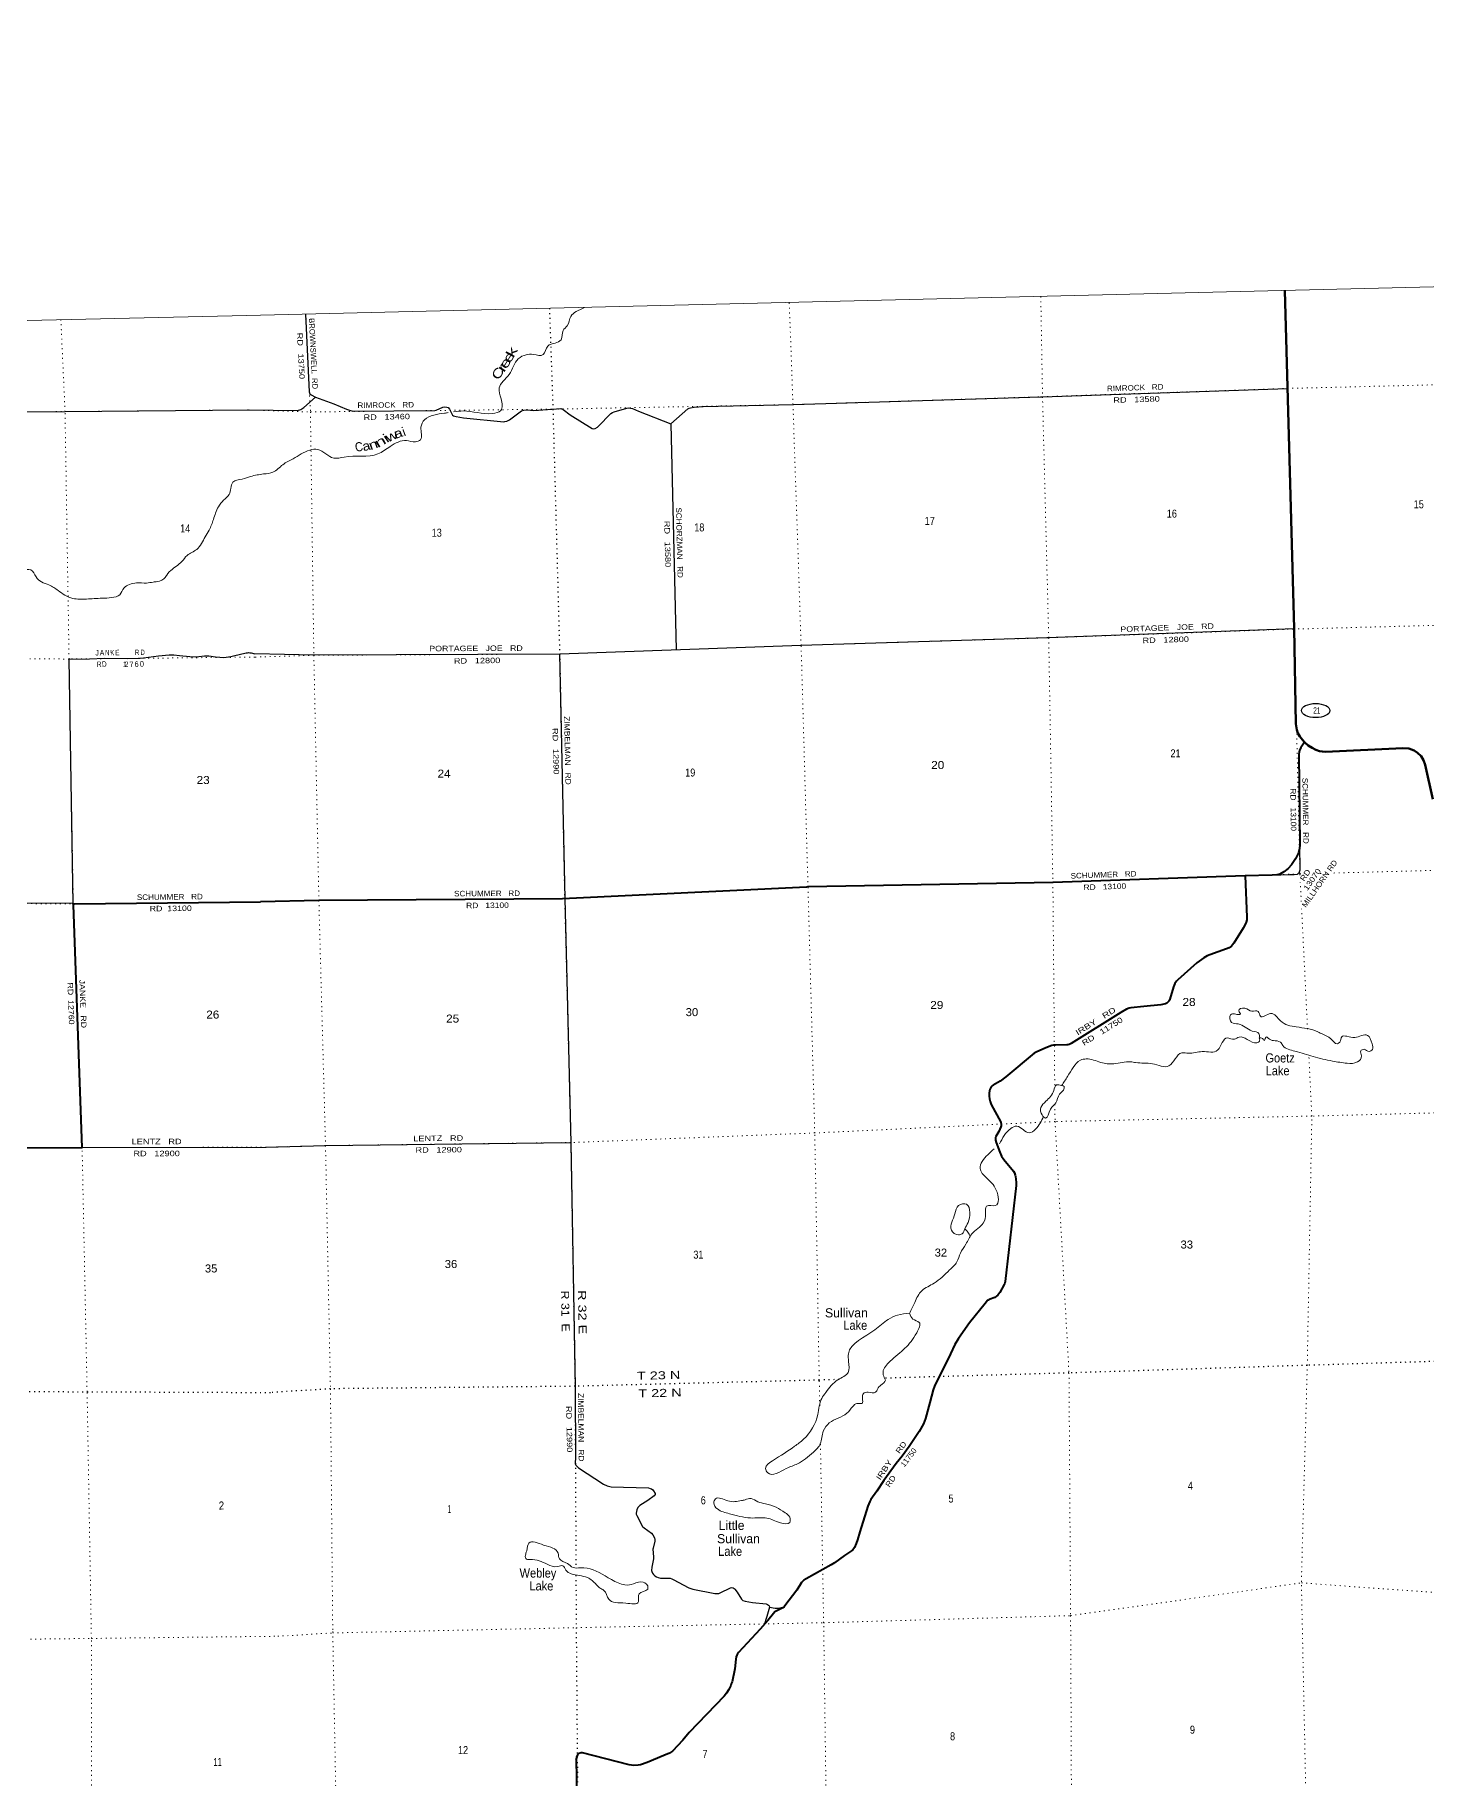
# Model space of a CAD drawing. Header units: feet. Extents: x 497223 to 751810, y -177792 to 12311.
# Drawn here: x 523659 to 554074, y -25802 to 12311 of the extents above; entities that cross this region are included whole.
import ezdxf
from ezdxf.enums import TextEntityAlignment as Align

# ---------------------------------------------------------------- set-up
doc = ezdxf.new("R2010")
doc.units = ezdxf.units.FT
doc.header["$LTSCALE"] = 70
doc.linetypes.add('DOTTED', pattern=[1.5, 0.3, -1.2])
for name, color, linetype, lineweight in [('17', 7, 'Continuous', 25), ('23', 7, 'Continuous', 70), ('26', 7, 'Continuous', 40), ('29', 7, 'Continuous', 25), ('39', 7, 'Continuous', 13), ('4', 7, 'Continuous', 13), ('6', 7, 'DOTTED', 25), ('7', 7, 'DOTTED', 13)]:
    doc.layers.add(name, color=color, linetype=linetype, lineweight=lineweight)
for name, color, linetype in [('27', 7, 'Continuous'), ('30', 7, 'Continuous'), ('41', 7, 'Continuous')]:
    doc.layers.add(name, color=color, linetype=linetype)

msp = doc.modelspace()

# ---------------------------------------------------------------- linework, layer by layer
at = {"layer": '17'}
msp.add_ellipse((551658.32, -2461.99), major_axis=(309.24, -1), ratio=0.500121, dxfattribs=at)
at = {"layer": '23'}
for points in [[(550983.95, 6719.19), (551190.92, -669.58), (551226.81, -2749.71), (551244.95, -2886.13), (551271.66, -2954.42), (551315.68, -3031.06), (551368.21, -3104.16), (551413.53, -3151.57)], [(551413.53, -3151.57), (551424.26, -3162.8), (551496.14, -3224.92), (551580.7, -3279.02), (551660.27, -3319.11), (551741.73, -3346.77), (551804.74, -3359.6), (551875.01, -3360.96), (553567.68, -3284.82), (553693.81, -3293.75), (553751.74, -3310.66), (553808.63, -3332.09), (553886.91, -3383.12), (553961.46, -3462.51), (554014.84, -3549.76), (554049.53, -3649.23), (554222.77, -4399.37)]]:
    msp.add_lwpolyline(points, dxfattribs=at)
at = {"layer": '26'}
msp.add_line((529867.95, -6614.02), (528593.75, -6643.06), dxfattribs=at)
for points in [[(551413.53, -3151.57), (551352.82, -3243.12), (551335.01, -3270.38), (551308.31, -3332.19), (551296.33, -3369.87), (551287.44, -3417.49), (551313.45, -5396.18), (551308.82, -5478.25), (551286.06, -5574.32), (551217.38, -5700), (551127.54, -5831.17), (551060.1, -5916.89), (550964.24, -5988.83), (550871.8, -6040.21), (550811.38, -6051.65), (550709.92, -6059.17), (550119.93, -6076.71)], [(550119.93, -6076.71), (545912.91, -6219.58), (540561.68, -6318.55), (540526.6, -6322.31), (535190.65, -6578.92), (529867.95, -6614.02)], [(550119.93, -6076.71), (550154.05, -6978.17), (550152.93, -7038.81), (550138.46, -7086.91), (550125.54, -7124.45), (550074.76, -7219.99), (549872.19, -7545.82), (549841.38, -7586.93), (549815.29, -7613.47), (549766.06, -7646.88), (549707.04, -7674.28), (549347.89, -7800.49), (549286.75, -7827.59), (549211.54, -7867.45), (549160.07, -7904.67), (549063.33, -7978.73), (548646.53, -8345.73), (548618.99, -8374.96), (548581.48, -8427.95), (548547.23, -8504.05), (548511.62, -8628.97), (548463.36, -8791.08), (548446.24, -8818.48), (548427.41, -8839.04), (548403.45, -8856.17), (548377.77, -8871.58), (548275.69, -8895.56), (547904.88, -8932.37)], [(519351.57, -12033.66), (524692.44, -12016.44), (524500.62, -6715.24), (524499.68, -6689.08), (524524.72, -6688.8), (528593.75, -6643.06)], [(547904.88, -8932.37), (547620.85, -8960.56), (547583.49, -8966.65), (547522.52, -8991.14), (547400.24, -9060.05), (546314.1, -9738.58), (546267.09, -9762.28), (546239.7, -9769.14), (546215.79, -9773.19), (545972.63, -9774.16), (545929.87, -9777.7), (545888.78, -9787.98), (545759.88, -9835.38), (545548.13, -9927.58), (545503.19, -9953.13), (544888.58, -10470.79), (544760.37, -10561.87), (544608.35, -10649.55), (544584.38, -10670.11), (544566.02, -10689.43), (544536.45, -10747.19), (544526.18, -10778.02), (544520.43, -10830.49), (544522.75, -10891.07), (544529.01, -10949.2), (544541.58, -11005.83), (544565.75, -11073.83), (544774.49, -11461.42), (544786.38, -11510.27), (544786.38, -11539.39), (544778.97, -11564.04), (544731.2, -11664.86), (544669.98, -11774.05), (544661.5, -11806.01), (544658, -11828.86), (544658, -11854.56), (544672.01, -11908.61), (544751.34, -12119.61), (544793.22, -12204.85), (544838.46, -12276.24), (545050.62, -12528.98), (545072.25, -12567.97), (545089.37, -12621.93), (545097.93, -12651.05), (545103.06, -12706.71), (545108.01, -12778.31), (545108.2, -12844.61), (544868.61, -14942.75), (544859.99, -14979.69), (544848.01, -15011.38), (544751.15, -15186.73), (544711.06, -15240.9), (544680.25, -15267.45), (544643.1, -15291.81), (544519.34, -15340.25), (544497.08, -15349.67), (544483.39, -15361.66), (544432.71, -15427.49), (544310.8, -15576.91), (544215.8, -15693.83)], [(544215.8, -15693.83), (544090.96, -15847.46), (543853.44, -16192.4), (543771.57, -16321.68), (543676.05, -16529.36), (543326.2, -17235.53), (543299.79, -17315.75), (543226.68, -17591.76), (543131.05, -17941.23), (543088.11, -18057.21), (542994.43, -18226.64), (542770.82, -18551.55), (542621.05, -18761.45), (542485.12, -18922.99), (542221.55, -19298.38), (542065.84, -19528.43), (541936.21, -19707.2), (541912.24, -19751.73), (541866.36, -19855.25), (541696.55, -20416.33), (541642.6, -20590.72), (541610.96, -20671.54), (541576.72, -20759.76), (541561.08, -20784.25), (541542.49, -20809.43), (541515.1, -20835.98), (541358.8, -20936), (541141.92, -21096.35), (541070.35, -21142.43), (540517.05, -21442.49), (540469.17, -21475.75), (540445.21, -21496.3), (540420.96, -21525.39), (540319.24, -21694.85), (540054.92, -22036.72), (540036.09, -22057.27), (540011.48, -22076.44), (539866.62, -22151.48), (539837.07, -22169.72), (539806.71, -22201.15), (539685.2, -22359.5), (539517.22, -22543.31), (539039.23, -23054.39), (539019.27, -23085), (539005.57, -23114.12), (538991.88, -23153.52), (538981.61, -23199.52), (538958.45, -23410.93), (538899.46, -23696.95), (538884.03, -23742.75), (538870.33, -23778.72), (538829.25, -23862.65), (538779.6, -23941.44), (538728.04, -24007.56), (537961.96, -24805.57), (537824.07, -24975.17), (537598.06, -25213.55), (537531.69, -25258.64), (537411.61, -25310.9), (537045.53, -25460.75), (536898.31, -25510.43), (536845.84, -25520.44), (536751.1, -25525.84), (536648.87, -25513.18), (535631.57, -25246.65), (535602.66, -25245.65), (535552.82, -25263.77), (535522.5, -25296.29), (535498.04, -25342.57), (535494.78, -25386.96), (535492.75, -25382.94), (535624.38, -33235.86)]]:
    msp.add_lwpolyline(points, dxfattribs=at)
at = {"layer": '29'}
for p, q in [((537562.19, 3810.36), (537676.63, -1134.8)), ((524692.44, -12016.44), (528719.23, -12008.25))]:
    msp.add_line(p, q, dxfattribs=at)
for points in [[(529572.93, 6207.04), (529658.92, 4505.53), (529671.48, 4464.03), (529696.15, 4439.35), (529796.24, 4391.13)], [(537562.19, 3810.36), (537930.7, 4132.59), (537959.51, 4149.35), (537989.11, 4159.22), (538072.97, 4174.03), (538272.29, 4186.68), (540243.49, 4227.55), (545646.12, 4397.95), (545689.96, 4399.21), (551043.31, 4580.63)], [(528342.25, 4109.94), (529400.98, 4096.62), (529474.15, 4118.47), (529536.76, 4161.32), (529796.24, 4391.13)], [(529796.24, 4391.13), (530198.3, 4242.98), (530474.7, 4128.92), (530534.91, 4103.49), (530610.07, 4083.44), (532403.84, 4100.98), (532434.54, 4108.49), (532574.76, 4172.79), (532616.69, 4180.19), (532664.87, 4174.11), (532695.63, 4160.44), (532725.23, 4130.83), (532779.02, 4009), (532791.54, 3994.46), (532809.09, 3982.73), (532870.76, 3965.45), (533026.29, 3940.74), (533908.9, 3853.07), (533936.36, 3855.62), (533973.36, 3865.49), (534032.99, 3897.43), (534296.5, 4087.63), (534349.41, 4102.05), (534422.3, 4109.85), (534567.11, 4101.71), (535061.95, 4133.55), (535160.94, 4141.97), (535174.63, 4138.24), (535209.17, 4118.49), (535361.18, 4006.5), (535842.93, 3702.72), (535875.17, 3696.42), (535907.23, 3703.83), (535959.03, 3733.45), (535975.12, 3745.21), (536251.57, 4033.67), (536289.57, 4056.79), (536321.63, 4069.13), (536600.37, 4150.58), (536639.84, 4153.05), (536678.57, 4151.61), (536721.24, 4140.71), (536853.3, 4082.12), (537562.19, 3810.36)], [(518973.43, 4056.17), (524318.74, 4073.62), (528342.25, 4109.94)], [(551192.56, -678.56), (545778.68, -874.51), (540413.23, -1036.73), (535133.34, -1225.95), (529762.05, -1253.58), (528466.95, -1221.48)], [(524499.67, -6689.08), (524406.87, -1335), (524851.89, -1330.45)], [(524851.89, -1330.45), (525181.71, -1314.17), (525691.41, -1323.27), (525959.9, -1314.17), (526037.28, -1308.48), (526360.38, -1268.64), (526592.47, -1245.87), (526651.64, -1244.74), (526693.74, -1244.74), (526820.01, -1254.98), (527047.55, -1282.3), (527165.87, -1286.85), (527244.38, -1281.15), (527366.11, -1264.08), (527412.77, -1262.93), (527462.83, -1267.5), (527607.3, -1286.85), (527706.3, -1295.94), (527784.78, -1300.51), (527840.55, -1297.08), (527892.88, -1290.26), (527946.36, -1280.01), (528003.22, -1264.08), (528276.27, -1200.34), (528305.31, -1196.34), (528328.63, -1195.77), (528358.22, -1196.34), (528385.49, -1200.34), (528466.92, -1220.4)], [(535131.56, -1225.78), (535241.14, -6573.76), (535376.35, -11911.82), (535468.42, -17243.77), (535475.94, -18815.15), (535473.43, -18897.85), (535473.43, -18930.43), (535482.96, -18958.38), (535543.2, -19018.58), (536090.51, -19375.59), (536168.7, -19415.01), (536260.97, -19433.08), (537073.79, -19457.54), (537108.5, -19468.08), (537138.1, -19480.42), (537165.24, -19500.17), (537185.89, -19520.04), (537217.04, -19581.62), (537217.04, -19603.83), (537196.2, -19632.57), (537061.18, -19735.49), (536883.84, -19839.13), (536861.84, -19861.77), (536842.1, -19883.99), (536819.9, -19939.52), (536807.57, -20007.4), (536807.57, -20034.55), (536815.7, -20061.67), (536943.24, -20298.65), (536980.34, -20332.59), (537139.83, -20446.62), (537170.17, -20482.54), (537202.24, -20547.95), (537214.57, -20588.68), (537213.92, -20624.48), (537172.64, -20773.8), (537171.02, -20798.29), (537180.3, -20961.16), (537180.04, -21008.28), (537144.53, -21189.19), (537140.58, -21261.28), (537147.98, -21285.97), (537162.78, -21320.52), (537181.95, -21347.55), (537209.64, -21377.29), (537251.58, -21404.44), (537286.11, -21419.25), (537334.75, -21429.49), (537544.48, -21433.98), (537582.11, -21441.47), (537611.71, -21456.27), (537957.81, -21642.32), (538045.85, -21672.25), (538521.92, -21763.58), (538546.58, -21767.28), (538573.72, -21767.28), (538608.25, -21764.81), (538640.32, -21753.7), (538866.86, -21640.99), (538891.92, -21635.23), (538921.52, -21642.63), (538943.72, -21654.97), (538960.98, -21672.25), (539009.87, -21737.18), (539108.99, -21890.69), (539138.41, -21916.14), (539185.45, -21932.65), (539344.9, -21960.94), (539643.88, -21994.11), (539673.85, -22004.23), (539696.05, -22021.51), (539713.32, -22038.79), (539719.88, -22065.27)], [(550703.66, -6060.42), (551095.11, -6046.64), (551185.3, -6046.64), (551259.84, -6035.61), (551284.51, -6015.86), (551299.26, -6011.22), (551316.53, -5947.05), (551319.89, -5887.37), (551312.56, -5462.44)], [(514438.75, -6661.33), (519167.66, -6657.71), (524496.86, -6672.74)], [(528719.23, -12008.24), (530013.01, -11973.58), (535375.64, -11906.31)], [(539719.88, -22065.27), (539661.42, -22267.52), (539599.85, -22450.98)], [(539719.88, -22065.27), (539844.05, -22085.68), (539888.45, -22085.68), (539913.12, -22083.21), (540033.99, -22056.06)]]:
    msp.add_lwpolyline(points, dxfattribs=at)
at = {"layer": '39'}
for points in [[(535677.4, 6351.24), (535491.06, 6259.6), (535374.6, 6156.42), (535299.06, 5951.56), (535206.85, 5846.91), (535161.51, 5644.73), (535034.2, 5571.48), (534872.35, 5507.52), (534774.16, 5320.26), (534554.1, 5323.4), (534398.84, 5317.93), (534227.56, 5227.61), (534026.28, 4887.17), (533809.72, 4592.66), (533852.13, 4352.21), (533844.43, 4098.56), (533664.47, 4032.19), (533025.3, 4088.35), (532813.83, 4068.5)], [(532692.99, 4051.4), (532616.86, 4039.01), (532176.47, 3896.42), (532099.91, 3731.76), (532088.62, 3459.94), (531980.82, 3413.28), (531782.34, 3441.04), (531428.32, 3314.46), (531158.02, 3149.51), (530419.09, 3080.73), (530191.62, 3057.55), (529845.8, 3244.97), (529670.52, 3233.02), (529305.98, 3043.84), (529079.2, 2914.06), (528863.41, 2748.31), (528659.42, 2711.26), (528375.53, 2658.49)], [(528375.53, 2658.49), (528189.36, 2596.36), (527989.68, 2532.83), (527944.76, 2396.67), (527903.82, 2262.62), (527784.13, 2138.66), (527671.03, 1992.69), (527563.25, 1713.86), (527468.34, 1483.72), (527383.4, 1338.48), (527197.07, 1061.67), (526987.03, 929.36), (526869.61, 795.38), (526630.95, 599.87), (526515.69, 459.9), (526511.81, 453.75), (526333.05, 358.51), (526242.79, 346.13), (526100.39, 326.38), (525882.98, 328.9), (525726.8, 296.71), (525609.93, 221.18), (525515.04, 71.65), (525339.54, 6.72), (525126.5, -4.75), (524786.85, -23.48), (524488.63, -8.92), (524315.87, 59.23), (524168.4, 162.28), (523966.13, 284.08), (523803.48, 350.47), (523688.05, 460.38), (523573.52, 614.65), (523348.31, 606.89), (523240.66, 646.47), (523145.29, 758.9), (522979.89, 531), (522833.05, 446.65)], [(550426, -9623.43), (550415.39, -9523.09), (550272.72, -9467.93), (549966.09, -9313.83), (549819.95, -9280.88), (549797.62, -9116.42), (549887.83, -9092.28), (549979.11, -9110.36), (550011.18, -9101.6), (549978.99, -9025.88), (550108.72, -8968.67), (550265.81, -9035.58), (550403.18, -9040.56), (550450.25, -9146.13), (550672.77, -9086.85), (550892.76, -9246.9), (551233.12, -9378.12), (551708.11, -9486.22), (551812.36, -9538.21), (551992.45, -9636.79), (552134.48, -9746.27), (552184.14, -9714.99), (552227.48, -9593.32), (552342.25, -9582.72), (552514.41, -9607.04), (552793.81, -9562.59), (552891.28, -9745.49), (552898.57, -9874.08), (552826.92, -9913.89), (552716.78, -9868.07), (552644.98, -9901.86), (552661.95, -10014.13), (552572.37, -10142.87), (552347.07, -10172.03), (552027, -10124.85), (551604.76, -10027.65), (551206.16, -9907.79), (550940.69, -9784.96), (550888.38, -9711.7), (550736.19, -9678.88), (550619.69, -9621.13), (550578.59, -9591.87), (550538.31, -9675.24), (550494.79, -9629.95), (550426, -9623.43)], [(550429.54, -9623.77), (550427.78, -9693.8), (550376.05, -9723.12), (550164.4, -9653.41), (549983.45, -9601.11), (549881.76, -9649.65), (549725.53, -9616.92), (549520.35, -9883.02), (549180.18, -9918.76), (548878.34, -9953.66), (548734.82, -9944.79), (548451.44, -10230.73), (548091.03, -10184.45), (547723.07, -10158.46), (547613.64, -10140.78), (547245.48, -10187.21), (546962.08, -10153.3), (546641.3, -10077.97), (546516.85, -10104.88), (546359.41, -10263.29), (546235.25, -10461.19), (546105.1, -10661.24)], [(546107.06, -10659.18), (545991.74, -10647.67), (545934.18, -10765.63), (545760.61, -11004.87), (545650.96, -11138.07), (545679.34, -11302.4), (545755.75, -11371.1), (545861.81, -11175.62), (545981.39, -11036.16), (546059.35, -10847.33), (546161.08, -10720.34), (546158, -10678.16), (546105.1, -10661.24)], [(545707.82, -11338.53), (545535.85, -11613.38), (545394.62, -11694.98), (545126.52, -11548.08), (544994.62, -11599.3), (544747.68, -11937.94)], [(544632.73, -12040.47), (544488.47, -12173.85), (544322.53, -12475.28), (544456.71, -12673.45), (544675.52, -12946.18), (544655.78, -13282.57), (544466.44, -13296.85), (544442.22, -13456.31), (544393.05, -13666.62), (544140.77, -13905.6), (544013.19, -14127.72), (543890.95, -14321.55), (543815.15, -14516.36), (543656.15, -14692.91), (543318.36, -14982.07), (543050.03, -15144.97), (542893.01, -15399.93), (542780.05, -15641.83)], [(543986.59, -13794.37), (544059.78, -13655.95), (544098.56, -13433.8), (544027.46, -13256.35), (543852.54, -13282.38), (543770.34, -13463.25), (543704.42, -13649.79), (543694.63, -13821), (543852.59, -13922.08), (543928.72, -13900.27), (543988.81, -13795.71)], [(543986.92, -13793.74), (544054.98, -13865.27), (544107.57, -13963.78)], [(542780.93, -15639.94), (542518.65, -15679.85), (542313.14, -15772.94), (542022.23, -16000.71), (541444.16, -16524.57), (541448.48, -16695.46), (541438.3, -16931.05), (541216.31, -17090.9), (540950.88, -17368.4), (540861.4, -17501.15), (540775.45, -17853.1), (540464.19, -18393.13), (540268.27, -18546.36), (539783.9, -18864.95), (539632.65, -19029.25), (539679.52, -19126.78), (540084.88, -19035.26), (540328.42, -18929.25), (540677.26, -18678.06), (540829.96, -18491.59), (540895.65, -18216.54), (541026.32, -18036.6), (541408.45, -17824.9), (541539.88, -17675.12), (541631.08, -17610.72), (541742.02, -17608.25), (541751.38, -17499.41), (541770.87, -17392.36), (541875.14, -17365.89), (542038.57, -17364.26), (542081.27, -17296.92), (542149.73, -17210.91), (542251.92, -17102.01), (542228.15, -17040.18), (542201, -16924.11), (542354.49, -16689.34), (542680.28, -16404.47), (542938.09, -16064.78), (542990.88, -15838.3), (542853.81, -15764.91), (542780.77, -15640.28)], [(539183.87, -19717.19), (539316.43, -19692.11), (539463.44, -19759.24), (539634.09, -19803.71), (539861.99, -19877.08), (540058.83, -19999.43), (540160.26, -20099.76), (540163.06, -20210.34), (539959.44, -20218.91), (539662.25, -20118.91), (539306.95, -20114.77), (538844.41, -20020.47), (538579.45, -19917.75), (538501.41, -19784.71), (538537.6, -19699.41), (538805.02, -19739.72), (539107.62, -19734.98), (539183.87, -19717.19)], [(534412.77, -20829.41), (534459.02, -20663.42), (534781.01, -20706.53), (535096.36, -20886.58), (535125.59, -21004.62), (535301.8, -21109.32), (535425.11, -21197.1), (535588.75, -21203.51), (536123.96, -21378.66), (536695.94, -21571.09), (536908.38, -21512.04), (537055.9, -21599.28), (537055.61, -21667.68), (536866.48, -21770.47), (536854.72, -21943.74), (536575.01, -21976.12), (536205.57, -21891.82), (536093.53, -21691.14), (536015.76, -21648.62), (535933.09, -21572.01), (535741.54, -21419.37), (535384.2, -21334.8), (535269.11, -21252.88), (535200.15, -21159.87), (535089.62, -21178.43), (534860.22, -21125.2), (534486.23, -21020.89), (534390.92, -21002.9), (534390.4, -20902.33), (534412.77, -20829.41)]]:
    msp.add_spline(points, degree=3, dxfattribs=at)
at = {"layer": '4'}
msp.add_lwpolyline([(497222.97, 5471.78), (528293.91, 6177.1), (559363.85, 6925.15), (590432.73, 7715.93), (621500.49, 8549.46), (652567.07, 9425.72), (683632.43, 10344.71), (714696.49, 11306.43), (745759.19, 12310.89), (751809.62, -170897.82), (720494.89, -171910.42), (689178.8, -172879.94), (657861.41, -173806.39), (626542.78, -174689.76), (595222.96, -175530.05), (563902.01, -176327.26), (532580.01, -177081.38), (501256.99, -177792.42)], close=True, dxfattribs=at)
at = {"layer": '6'}
for points in [[(534907.38, 6332.74), (534983.96, 4128), (535131.56, -1225.78), (535241.59, -6575.84), (535375.64, -11906.31), (535468.13, -17235.17), (535486.62, -21202.95)], [(559944.55, -16523.7), (556780.62, -16615.11), (551474.89, -16777.67), (546266.13, -16944.11), (542248.34, -17058.86)], [(541241.03, -17087.63), (540806.85, -17100.03), (535468.13, -17235.17), (530121.33, -17290.01), (528844.67, -17371.5)], [(497731.86, -17692.72), (498028.32, -17689.72), (503402.64, -17560.81), (508798.13, -17473.68), (514130.1, -17422.42), (519443.23, -17341.42), (524800.94, -17354), (528844.67, -17371.5)], [(535487.39, -21368.35), (535492.73, -22513.23), (535537.88, -27885.39), (535624.62, -33226.44), (535679.57, -38666.77), (535694.99, -39513.13)]]:
    msp.add_lwpolyline(points, dxfattribs=at)
at = {"layer": '7'}
for p, q in [((551758.04, -6021.35), (551909.86, -6017.39)), ((552057.13, -6013.55), (555983.11, -5911.15)), ((551343.87, -6639.57), (551322.85, -6213.47)), ((551481.46, -9429.1), (551351.52, -6794.66))]:
    msp.add_line(p, q, dxfattribs=at)
for points in [[(545648.99, 6589.67), (545687.61, 4398.85), (545823, -870.71), (545913.93, -6217.71), (545954.75, -10706.97)], [(551315.37, -6061.77), (551313.95, -6032.93), (551192.56, -678.56), (551043.31, 4580.63), (550983.95, 6719.19)], [(529572.93, 6207.04), (529683.75, 4066.14), (529757.83, -1253.06), (529867.95, -6614.02), (530013.01, -11973.58), (530121.33, -17290.01), (530170.95, -22599.71), (530274.15, -28032.93), (530345.37, -33398.47), (530355.76, -38753.29), (530355.81, -39638.86)], [(540817.13, -17664.27), (540807.15, -17112.1), (540708.44, -11696.88), (540560.17, -6316.96), (540410.36, -1035.66), (540232.77, 4226.93), (540151.15, 6457.54)], [(525027.69, -39763.11), (524998.69, -38754.61), (524922.58, -33424.28), (524898, -28062.41), (524894.74, -22748.36), (524800.94, -17354), (524692.44, -12016.44), (524499.67, -6689.08), (524406.87, -1335), (524318.74, 4073.62), (524227.75, 6082.35)], [(528342.25, 4109.94), (529683.75, 4066.14), (534983.96, 4128), (540232.77, 4226.93), (545687.61, 4398.85), (551043.31, 4580.63), (556372.04, 4711.51), (559416.97, 4780.22)], [(497265.32, 3586.12), (497775.24, 3588.57), (503114.54, 3912.06), (508285.41, 3967.27), (513630.71, 3968.48), (518973.85, 4056.29), (524318.74, 4073.62), (528342.25, 4109.94)], [(559547.09, -473.99), (556545.3, -539.1), (551162.36, -681.25), (545792.74, -871.39), (540410.36, -1035.66), (535131.56, -1225.78), (529757.83, -1253.06), (528468.63, -1293.46)], [(528468.63, -1293.46), (524406.87, -1335), (519099.44, -1321.14), (513765.8, -1386.54), (508393.65, -1440.83), (503228.31, -1475.75)], [(528593.75, -6643.06), (529867.95, -6614.02), (535241.59, -6575.84), (540560.17, -6316.96), (545913.93, -6217.71), (551313.95, -6032.93), (551353.92, -6031.89)], [(507603.52, -6793.02), (508564.64, -6782.85), (513868.72, -6661.77), (519167.66, -6657.71), (524499.67, -6689.08), (528593.75, -6643.07)], [(551827.27, -39125.55), (551829.89, -38220.16), (551739.17, -32881.21), (551471.38, -27483.84), (551346.37, -21507.96), (551474.89, -16777.67), (551575.11, -11327.84), (551509.89, -10005.47)], [(559810.87, -11125.42), (556772.58, -11193.85), (551575.11, -11327.84), (545961.51, -11446.98), (540708.44, -11696.88), (535375.64, -11906.31), (530013.01, -11973.58), (528719.23, -12008.24)], [(545958.05, -11070.34), (545961.46, -11444.97), (546266.13, -16944.11), (546301.53, -22250.09), (546325.64, -27588.52), (546406.03, -32917.64), (546443.21, -38294), (546447.1, -39256.08)], [(528719.23, -12008.24), (524692.44, -12016.44), (519351.57, -12033.66), (514021.91, -12096.94), (508663.78, -12148.86), (503332.01, -12208.17), (497958.54, -12371.32), (497615.09, -12378.14)], [(541107.77, -39384.37), (541126.57, -38424.62), (541100.63, -33013.81), (540977.45, -27748), (540902.76, -22404.67), (540831.93, -18483.75)], [(528969.32, -22700.86), (530169.64, -22627.9), (535492.73, -22513.23), (540902.76, -22404.67), (546301.53, -22250.09), (551347.03, -21534.09), (557068.86, -21943.62), (560076.1, -21835.53)], [(497850.7, -23041.1), (498096.84, -23038.37), (503455.47, -22925.99), (508945.42, -22995.65), (514239.94, -22894.97), (519574.06, -22807.44), (524894.74, -22748.36), (528969.32, -22700.86)]]:
    msp.add_lwpolyline(points, dxfattribs=at)

# ---------------------------------------------------------------- texts
at = {"layer": '17', "width": 0.6}
msp.add_text('21', height=140, dxfattribs=at).set_placement((551684.36, -2530.3), align=Align.CENTER)
at = {"layer": '27'}
for s, rotation, width, p in [('RD   13100', 270.753, 1.15, (551105.01, -4162.59)), ('SCHUMMER   RD', 270.753, 1.1, (551368.67, -3933.51)), ('SCHUMMER   RD', 1.945, 1.1, (546303.22, -6136.28)), ('SCHUMMER   RD', 0.644, 1.1, (525889.82, -6603.45)), ('SCHUMMER   RD', 0.378, 1.1, (532824.28, -6524.52)), ('RD   13100', 1.945, 1.15, (546585.38, -6388.33)), ('RD  13100', 0.644, 1.2, (526169.49, -6852.81)), ('RD   13100', 0.378, 1.15, (533087.28, -6783.3)), ('JANKE   RD', 272.072, 1.2, (524631.81, -8345.96)), ('RD  12760', 272.072, 1.2, (524371.77, -8408.79)), ('IRBY   RD', 31.994, 1.35, (546456.06, -9567.36)), ('RD   11750', 31.994, 1.25, (546595.88, -9793.71)), ('RD', 54.491, 1.2, (542564.07, -18720.79)), ('IRBY ', 55.908, 1.3, (542137.96, -19297)), ('RD', 55.908, 1.15, (542341.83, -19454.03))]:
    msp.add_text(s, height=120, rotation=rotation, dxfattribs=dict(at, width=width)).set_placement(p)
msp.add_text('11750', height=120, rotation=52.921, dxfattribs=at).set_placement((542668.19, -19010.92))
at = {"layer": '30'}
for s, rotation, width, p in [('BROWNSWELL  RD', 272.893, 1.05, (529648.67, 6114.86)), ('RIMROCK   RD', 1.941, 1.1, (547097.7, 4516.96)), ('RIMROCK   RD', 0.56, 1.1, (530712.39, 4153.3)), ('SCHORZMAN   RD', 271.326, 1.1, (537674.64, 1976.96)), ('PORTAGEE   JOE   RD', 2.073, 1.2, (547392.97, -746.04)), ('PORTAGEE   JOE   RD', 0.295, 1.2, (532281.59, -1166.57)), ('ZIMBELMAN   RD', 271.174, 1.15, (535229.49, -2588.2)), ('LENTZ   RD', 0.719, 1.25, (531931.72, -11879.51)), ('LENTZ   RD', 0.117, 1.25, (525774.77, -11944.24)), ('RD   12900', 0.117, 1.25, (525813.94, -12206.58)), ('ZIMBELMAN   RD', 270.489, 1.15, (535533.51, -17382.15))]:
    msp.add_text(s, height=120, rotation=rotation, dxfattribs=dict(at, width=width)).set_placement(p)
for s, rotation, width, p in [('RD   13750', 272.893, 1.25, (529415.19, 5289.9)), ('RD   13580', 1.705, 1.25, (547745.14, 4279.65)), ('RD   13460', 1.098, 1.25, (531352.72, 3900.06)), ('RD   13580', 271.326, 1.25, (537429.59, 1178.07)), ('J', 0.586, 0.75, (525020.2, -1258.72)), ('A', 0.586, 0.75, (525127.91, -1257.62)), ('N', 0.586, 0.65, (525243.17, -1256.44)), ('K', 0.586, 0.65, (525353.25, -1255.32)), ('E', 0.586, 0.7, (525463.8, -1254.19)), ('R', 0.586, 0.65, (525895.1, -1249.77)), ('D', 0.586, 0.65, (526015.31, -1248.61)), ('RD   12800', 1.809, 1.25, (548382.29, -974.39)), ('R', 2.826, 0.7, (525067.08, -1510.05)), ('D', 2.826, 0.7, (525180.33, -1504.46)), ('2', 359.977, 0.75, (525663.1, -1511.01)), ('7', 1.941, 0.8, (525773.97, -1510.58)), ('6', 1.941, 0.85, (525884.94, -1506.83)), ('RD   12800', 0.8, 1.25, (533327.77, -1430.71)), ('RD   12990', 271.549, 1.25, (534987.55, -3352.88)), ('RD', 55.033, 1.15, (551480.79, -6095.16)), ('MILLHORN RD', 55.033, 1.1, (551792.85, -6280.77)), ('13070', 55.033, 1.2, (551631.94, -6189.39)), ('RD   12900', 0.461, 1.25, (532487.94, -12124.86)), ('RD   12990', 271.162, 1.25, (535282.72, -18172.92))]:
    msp.add_text(s, height=120, rotation=rotation, dxfattribs=dict(at, width=width)).set_placement(p, align=Align.CENTER)
for s, rotation, p in [('1', 358.977, (525625.76, -1512.12)), ('0', 4.206, (526003.12, -1501))]:
    msp.add_text(s, height=120, rotation=rotation, dxfattribs=at).set_placement(p, align=Align.CENTER)
at = {"layer": '41'}
for s, rotation, width, p in [('e', 57.342, 1.55, (534102.55, 5212.34)), ('k', 60.881, 1.65, (534170.7, 5328.26)), ('C', 58.266, 1.35, (533863.78, 4858.15)), ('r', 56.623, 1.75, (533953.33, 4978.33)), ('e', 57.599, 1.55, (534023.6, 5085.38)), ('n', 29.92, 1.6, (531257.97, 3331.84)), ('i', 34.312, 1.45, (531389.68, 3409.71)), ('w', 24.507, 1.35, (531496.87, 3452.26)), ('a', 19.165, 1.25, (531633.52, 3507.74)), ('C', 9.542, 0.9, (530760.7, 3207.29)), ('a', 14.542, 1.15, (530927.49, 3227.72)), ('n', 20.071, 1.3, (531089.07, 3261.94))]:
    msp.add_text(s, height=200, rotation=rotation, dxfattribs=dict(at, width=width)).set_placement(p, align=Align.CENTER)
msp.add_text('i', height=200, rotation=20.59, dxfattribs=at).set_placement((531759.12, 3541.3), align=Align.CENTER)
at = {"layer": '41', "width": 0.9}
for s, p in [('Goetz', (550560.52, -10155.58)), ('Lake', (550565.53, -10436.28)), ('Lake', (541333.58, -16000.05)), ('Lake', (538597.83, -20942.28)), ('Webley', (534256.19, -21418.45)), ('Lake', (534471.66, -21699.15))]:
    msp.add_text(s, height=200, dxfattribs=at).set_placement(p)
at = {"layer": '41'}
for s, p in [('Sullivan', (540932.74, -15729.37)), ('Little', (538607.85, -20375.88)), ('Sullivan', (538572.78, -20666.59))]:
    msp.add_text(s, height=200, dxfattribs=at).set_placement(p)
at = {"layer": '6'}
for s, rotation, width, p in [('R 31  E', 270.989, 1.15, (535162.24, -15145.16)), ('R 32 E', 270.989, 1.35, (535532, -15133.51)), ('T 23 N', 1.45, 1.35, (536822.96, -17095.38)), ('T 22 N', 1.45, 1.35, (536852.63, -17480.73))]:
    msp.add_text(s, height=175, rotation=rotation, dxfattribs=dict(at, width=width)).set_placement(p)
at = {"layer": '7'}
for s, width, p in [('16', 0.85, (548404.38, 1755.74)), ('15', 0.85, (553801.88, 1960.58)), ('14', 0.85, (526835.24, 1431.8)), ('18', 0.85, (538074.27, 1454.6)), ('17', 0.85, (543112.67, 1597.52)), ('13', 0.85, (532334.03, 1339.08)), ('21', 0.85, (548484.55, -3484.87)), ('24', 1.1, (532461.3, -3928.65)), ('19', 0.85, (537875.48, -3904.49)), ('20', 1.1, (543253.82, -3740.31)), ('23', 1.1, (527194.56, -4067.94)), ('28', 1.1, (548747.1, -8920.15)), ('26', 1.1, (527405.85, -9196.12)), ('25', 1.1, (532649.29, -9283.54)), ('30', 1.05, (537886.95, -9142.62)), ('29', 1.1, (543233.41, -8986.42)), ('33', 1.05, (548704.53, -14223.77)), ('36', 1.05, (532619.22, -14649.91)), ('31', 0.85, (538054.08, -14445.7)), ('32', 1.05, (543329.13, -14399.53)), ('35', 1.05, (527375.6, -14746.68)), ('4', 0.85, (548864.9, -19495.49)), ('6', 0.85, (538215.59, -19815.23)), ('5', 0.85, (543631.87, -19777.14)), ('1', 0.4, (532686.28, -20004.58)), ('9', 0.85, (548909.76, -24831.25)), ('12', 0.85, (532908.75, -25276.54)), ('8', 0.85, (543666.1, -24974.32)), ('11', 0.65, (527562.89, -25536.97)), ('7', 0.85, (538255.03, -25360.51))]:
    msp.add_text(s, height=175, dxfattribs=dict(at, width=width)).set_placement(p)
at = {"layer": '7', "width": 0.9}
msp.add_text('2', height=175, rotation=1.46, dxfattribs=at).set_placement((527682.53, -19930.57))

doc.saveas('drawing.dxf')
